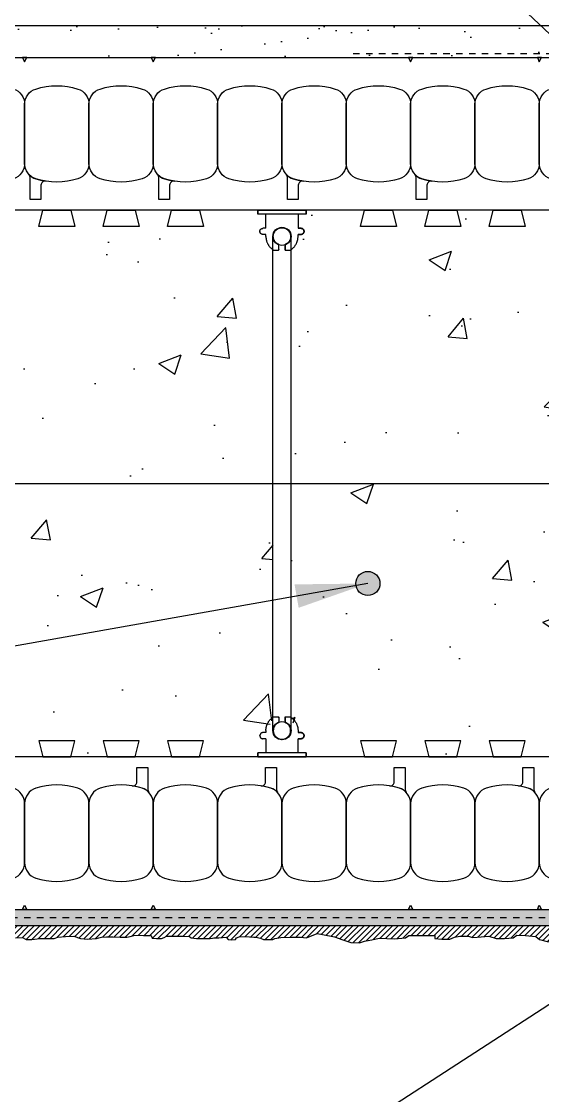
# Model space of a CAD drawing. Header units: inches. Extents: x 2880.3 to 2936.4, y 452.5 to 521.7.
# Drawn here: x 2898.82 to 2906.91, y 496.26 to 512.97 of the extents above; entities that cross this region are included whole.
import ezdxf

# ---------------------------------------------------------------- set-up
doc = ezdxf.new("R2010")
doc.units = ezdxf.units.IN
doc.header["$LTSCALE"] = 0.5
doc.header["$MEASUREMENT"] = 0
doc.linetypes.add('DASHED2', pattern=[0.375, 0.25, -0.125])
doc.layers.get('0').update_dxf_attribs({"linetype": 'CONTINUOUS'})
for name, color, linetype in [('HATCH', 12, 'CONTINUOUS'), ('line25', 2, 'CONTINUOUS'), ('LINE50', 5, 'CONTINUOUS'), ('LINE65', 3, 'CONTINUOUS'), ('LINE9', 9, 'CONTINUOUS'), ('TEXT', 4, 'CONTINUOUS'), ('Web_Edge', 9, 'CONTINUOUS')]:
    doc.layers.add(name, color=color, linetype=linetype)
doc.styles.add('DIM', font='romans.shx', dxfattribs={"width": 0.7})
doc.dimstyles.new('ext_12', dxfattribs={"dimscale": 12, "dimtxt": 0.09375, "dimasz": 0.09375, "dimexe": 0.09375, "dimexo": 0.0625, "dimgap": 0.0625, "dimtad": 1, "dimdec": 1, "dimzin": 3, "dimdsep": 46, "dimlunit": 4, "dimtxsty": 'DIM', "dimcen": 0.09, "dimdle": 0.09375, "dimclrt": 4, "dimadec": 0, "dimazin": 0, "dimtfac": 1, "dimtdec": 1, "dimtmove": 2, "dimatfit": 3, "dimfxl": 0, "dimfrac": 2, "dimtolj": 1, "dimtzin": 0, "dimarcsym": 0})

# ---------------------------------------------------------------- blocks, each defined once
blk = doc.blocks.new('Connector')
blk.add_point((0.271, 0))
at = {"layer": 'LINE9'}
for p, q in [((0, 0.375), (0, -0.375)), ((0.062, -0.375), (0.062, 0.375)), ((0.281, 0.25), (0.062, 0.25))]:
    blk.add_line(p, q, dxfattribs=at)
for points, weights in [([(0.007, 0.375), (0.004, 0.375), (0, 0.375)], [1, 0.972587069138, 0.950305488115]), ([(0.327, 0.343), (0.308, 0.343), (0.281, 0.317), (0.281, 0.297)], [1, 0.85355339, 0.85355339, 1]), ([(0.328, 0.343), (0.327, 0.343), (0.327, 0.343)], [1, 0.70710678, 1]), ([(0.375, 0.297), (0.375, 0.317), (0.348, 0.343), (0.329, 0.343)], [1, 0.85355339, 0.85355339, 1]), ([(0.406, 0.25), (0.546, 0.25), (0.619, 0.131)], [0.958404415409, 0.794674173519, 0.864651571113]), ([(0.619, 0.052), (0.612, 0.049), (0.604, 0.049)], [0.83615024178, 0.892081430621, 1]), ([(0.619, -0.131), (0.546, -0.25), (0.406, -0.25)], [0.864651574428, 0.794674169686, 0.958404415195]), ([(0.604, -0.049), (0.612, -0.049), (0.619, -0.052)], [1, 0.89208144177, 0.836150253337]), ([(0.281, -0.297), (0.281, -0.317), (0.308, -0.343), (0.327, -0.343)], [1, 0.85355339, 0.85355339, 1]), ([(0.327, -0.343), (0.281, -0.343), (0.281, -0.297)], [1, 0.70710678, 1]), ([(0.329, -0.343), (0.348, -0.343), (0.375, -0.317), (0.375, -0.297)], [1, 0.85355339, 0.85355339, 1]), ([(0.375, -0.297), (0.375, -0.343), (0.329, -0.343)], [1, 0.70710678, 1]), ([(0, -0.375), (0.004, -0.375), (0.007, -0.375)], [0.950305488115, 0.972587069138, 1])]:
    blk.add_rational_spline(points, weights, degree=2, dxfattribs=at)
for points, degree in [([(0, 0.375), (0.002, 0.375), (0.005, 0.375), (0.007, 0.375)], 3), ([(0.007, 0.375), (0.021, 0.375), (0.051, 0.375), (0.062, 0.375), (0.062, 0.375)], 3), ([(0.327, 0.343), (0.327, 0.343), (0.328, 0.343), (0.328, 0.343)], 3), ([(0.328, 0.343), (0.329, 0.343), (0.329, 0.343), (0.329, 0.343)], 3), ([(0.281, 0.25), (0.281, 0.297)], 1), ([(0.375, 0.25), (0.375, 0.297)], 1), ([(0.406, 0.25), (0.375, 0.25)], 1), ([(0.604, 0.049), (0.532, 0.049)], 1), ([(0.604, 0.049), (0.609, 0.049), (0.614, 0.05), (0.619, 0.052)], 3), ([(0.619, 0.131), (0.619, 0.052)], 1), ([(0.532, -0.049), (0.604, -0.049)], 1), ([(0.604, -0.049), (0.58, -0.049), (0.556, -0.049), (0.532, -0.049)], 3), ([(0.619, -0.052), (0.614, -0.05), (0.609, -0.049), (0.604, -0.049)], 3), ([(0.619, -0.052), (0.619, -0.131)], 1), ([(0.062, -0.25), (0.281, -0.25)], 1), ([(0.281, -0.297), (0.281, -0.25)], 1), ([(0.281, -0.25), (0.281, -0.297)], 1), ([(0.375, -0.25), (0.375, -0.297)], 1), ([(0.375, -0.297), (0.375, -0.25)], 1), ([(0.406, -0.25), (0.375, -0.25)], 1), ([(0.007, -0.375), (0.005, -0.375), (0.002, -0.375), (0, -0.375)], 3), ([(0.062, -0.375), (0.062, -0.375), (0.051, -0.375), (0.021, -0.375), (0.007, -0.375)], 3), ([(0.328, -0.343), (0.328, -0.343), (0.327, -0.343), (0.327, -0.343)], 3), ([(0.329, -0.343), (0.329, -0.343), (0.329, -0.343), (0.328, -0.343)], 3)]:
    blk.add_open_spline(points, degree=degree, dxfattribs=at)
for points, weights, knots in [([(0.062, 0.375), (0.062, 0.375), (0.046, 0.375), (0.03, 0.375), (0.007, 0.375)], [0.868718858569, 0.861102746415, 1, 0.861102734288, 0.868718859898], [0, 0, 0, 0.5, 0.5, 1, 1, 1]), ([(0.532, 0.049), (0.472, 0.203), (0.333, 0.113), (0.157, 0), (0.333, -0.113), (0.472, -0.203), (0.532, -0.049)], [0.899508922286, 0.599718215298, 1, 0.54226024, 1, 0.599718224335, 0.899508908749], [0, 0, 0, 0.318112, 0.318112, 0.681888, 0.681888, 1, 1, 1]), ([(0.007, -0.375), (0.03, -0.375), (0.046, -0.375), (0.062, -0.375), (0.062, -0.375)], [0.868718859319, 0.861102739573, 1, 0.861102742958, 0.868718858948], [0, 0, 0, 0.5, 0.5, 1, 1, 1])]:
    blk.add_rational_spline(points, weights, degree=2, knots=knots, dxfattribs=at)
for points in [[(0.406, 0.25), (0.406, 0.25), (0.406, 0.25), (0.406, 0.25), (0.406, 0.25), (0.406, 0.25), (0.406, 0.25)], [(0.406, 0.25), (0.406, 0.25), (0.406, 0.25), (0.406, 0.25), (0.406, 0.25), (0.406, 0.25), (0.406, 0.25)], [(0.406, 0.25), (0.406, 0.25), (0.406, 0.25), (0.406, 0.25), (0.406, 0.25), (0.406, 0.25), (0.406, 0.25)], [(0.406, 0.25), (0.406, 0.25), (0.406, 0.25), (0.406, 0.25), (0.406, 0.25), (0.406, 0.25), (0.406, 0.25)], [(0.406, 0.25), (0.406, 0.25), (0.406, 0.25), (0.406, 0.25), (0.406, 0.25), (0.406, 0.25), (0.406, 0.25)], [(0.406, 0.25), (0.406, 0.25), (0.406, 0.25), (0.406, 0.25), (0.406, 0.25), (0.406, 0.25), (0.406, 0.25)], [(0.406, 0.25), (0.406, 0.25), (0.406, 0.25), (0.406, 0.25), (0.406, 0.25), (0.406, 0.25), (0.406, 0.25)], [(0.406, 0.25), (0.406, 0.25), (0.406, 0.25), (0.406, 0.25), (0.406, 0.25), (0.406, 0.25), (0.406, 0.25)], [(0.406, 0.25), (0.406, 0.25), (0.406, 0.25), (0.406, 0.25), (0.406, 0.25), (0.406, 0.25), (0.406, 0.25)], [(0.406, 0.25), (0.406, 0.25), (0.406, 0.25), (0.406, 0.25), (0.406, 0.25), (0.406, 0.25), (0.406, 0.25)], [(0.406, 0.25), (0.406, 0.25), (0.406, 0.25), (0.406, 0.25), (0.406, 0.25), (0.406, 0.25), (0.406, 0.25)], [(0.406, 0.25), (0.406, 0.25), (0.406, 0.25), (0.406, 0.25), (0.406, 0.25), (0.406, 0.25), (0.406, 0.25)], [(0.406, 0.25), (0.406, 0.25), (0.406, 0.25), (0.406, 0.25), (0.406, 0.25), (0.406, 0.25), (0.406, 0.25)], [(0.406, 0.25), (0.406, 0.25), (0.406, 0.25), (0.406, 0.25), (0.406, 0.25), (0.406, 0.25), (0.406, 0.25)], [(0.406, 0.25), (0.406, 0.25), (0.406, 0.25), (0.406, 0.25), (0.406, 0.25), (0.406, 0.25), (0.406, 0.25)], [(0.406, 0.25), (0.406, 0.25), (0.406, 0.25), (0.406, 0.25), (0.406, 0.25), (0.406, 0.25), (0.406, 0.25)], [(0.406, 0.25), (0.406, 0.25), (0.406, 0.25), (0.406, 0.25), (0.406, 0.25), (0.406, 0.25), (0.406, 0.25)], [(0.406, 0.25), (0.406, 0.25), (0.406, 0.25), (0.406, 0.25), (0.406, 0.25), (0.406, 0.25), (0.406, 0.25)], [(0.406, 0.25), (0.406, 0.25), (0.406, 0.25), (0.406, 0.25), (0.406, 0.25), (0.406, 0.25), (0.406, 0.25)], [(0.406, 0.25), (0.406, 0.25), (0.406, 0.25), (0.406, 0.25), (0.406, 0.25), (0.406, 0.25), (0.406, 0.25)], [(0.406, 0.25), (0.406, 0.25), (0.406, 0.25), (0.406, 0.25), (0.406, 0.25), (0.406, 0.25), (0.406, 0.25)], [(0.406, 0.25), (0.406, 0.25), (0.406, 0.25), (0.406, 0.25), (0.406, 0.25), (0.406, 0.25), (0.406, 0.25)], [(0.406, 0.25), (0.406, 0.25), (0.406, 0.25), (0.406, 0.25), (0.406, 0.25), (0.406, 0.25), (0.406, 0.25)], [(0.406, 0.25), (0.406, 0.25), (0.406, 0.25), (0.406, 0.25), (0.406, 0.25), (0.406, 0.25), (0.406, 0.25)], [(0.532, 0.049), (0.532, 0.049), (0.532, 0.049), (0.532, 0.049), (0.532, 0.049), (0.532, 0.049), (0.532, 0.049)], [(0.532, 0.049), (0.532, 0.049), (0.532, 0.049), (0.532, 0.049), (0.532, 0.049), (0.532, 0.049), (0.532, 0.049)], [(0.532, 0.049), (0.532, 0.049), (0.532, 0.049), (0.532, 0.049), (0.532, 0.049), (0.532, 0.049), (0.532, 0.049)], [(0.532, 0.049), (0.532, 0.049), (0.532, 0.049), (0.532, 0.049), (0.532, 0.049), (0.532, 0.049), (0.532, 0.049)], [(0.532, 0.049), (0.532, 0.049), (0.532, 0.049), (0.532, 0.049), (0.532, 0.049), (0.532, 0.049), (0.532, 0.049)], [(0.532, 0.049), (0.532, 0.049), (0.532, 0.049), (0.532, 0.049), (0.532, 0.049), (0.532, 0.049), (0.532, 0.049)], [(0.532, 0.049), (0.532, 0.049), (0.532, 0.049), (0.532, 0.049), (0.532, 0.049), (0.532, 0.049), (0.532, 0.049)], [(0.532, 0.049), (0.532, 0.049), (0.532, 0.049), (0.532, 0.049), (0.532, 0.049), (0.532, 0.049), (0.532, 0.049)], [(0.532, 0.049), (0.532, 0.049), (0.532, 0.049), (0.532, 0.049), (0.532, 0.049), (0.532, 0.049), (0.532, 0.049)], [(0.532, 0.049), (0.532, 0.049), (0.532, 0.049), (0.532, 0.049), (0.532, 0.049), (0.532, 0.049), (0.532, 0.049)], [(0.604, 0.049), (0.604, 0.049), (0.604, 0.049), (0.604, 0.049), (0.604, 0.049), (0.604, 0.049), (0.604, 0.049)], [(0.604, 0.049), (0.604, 0.049), (0.604, 0.049), (0.604, 0.049), (0.604, 0.049), (0.604, 0.049), (0.604, 0.049)], [(0.604, 0.049), (0.604, 0.049), (0.604, 0.049), (0.604, 0.049), (0.604, 0.049), (0.604, 0.049), (0.604, 0.049)], [(0.604, 0.049), (0.604, 0.049), (0.604, 0.049), (0.604, 0.049), (0.604, 0.049), (0.604, 0.049), (0.604, 0.049)], [(0.619, 0.131), (0.619, 0.131), (0.619, 0.131), (0.619, 0.131), (0.619, 0.131), (0.619, 0.131), (0.619, 0.131)], [(0.619, 0.131), (0.619, 0.131), (0.619, 0.131), (0.619, 0.131), (0.619, 0.131), (0.619, 0.131), (0.619, 0.131)], [(0.619, 0.131), (0.619, 0.131), (0.619, 0.131), (0.619, 0.131), (0.619, 0.131), (0.619, 0.131), (0.619, 0.131)], [(0.619, 0.131), (0.619, 0.131), (0.619, 0.131), (0.619, 0.131), (0.619, 0.131), (0.619, 0.131), (0.619, 0.131)], [(0.532, -0.049), (0.532, -0.049), (0.532, -0.049), (0.532, -0.049), (0.532, -0.049), (0.532, -0.049), (0.532, -0.049)], [(0.532, -0.049), (0.532, -0.049), (0.532, -0.049), (0.532, -0.049), (0.532, -0.049), (0.532, -0.049), (0.532, -0.049)], [(0.532, -0.049), (0.532, -0.049), (0.532, -0.049), (0.532, -0.049), (0.532, -0.049), (0.532, -0.049), (0.532, -0.049)], [(0.532, -0.049), (0.532, -0.049), (0.532, -0.049), (0.532, -0.049), (0.532, -0.049), (0.532, -0.049), (0.532, -0.049)], [(0.604, -0.049), (0.604, -0.049), (0.604, -0.049), (0.604, -0.049), (0.604, -0.049), (0.604, -0.049), (0.604, -0.049)], [(0.604, -0.049), (0.604, -0.049), (0.604, -0.049), (0.604, -0.049), (0.604, -0.049), (0.604, -0.049), (0.604, -0.049)], [(0.604, -0.049), (0.604, -0.049), (0.604, -0.049), (0.604, -0.049), (0.604, -0.049), (0.604, -0.049), (0.604, -0.049)], [(0.604, -0.049), (0.604, -0.049), (0.604, -0.049), (0.604, -0.049), (0.604, -0.049), (0.604, -0.049), (0.604, -0.049)], [(0.604, -0.049), (0.604, -0.049), (0.604, -0.049), (0.604, -0.049), (0.604, -0.049), (0.604, -0.049), (0.604, -0.049)], [(0.604, -0.049), (0.604, -0.049), (0.604, -0.049), (0.604, -0.049), (0.604, -0.049), (0.604, -0.049), (0.604, -0.049)], [(0.604, -0.049), (0.604, -0.049), (0.604, -0.049), (0.604, -0.049), (0.604, -0.049), (0.604, -0.049), (0.604, -0.049)], [(0.604, -0.049), (0.604, -0.049), (0.604, -0.049), (0.604, -0.049), (0.604, -0.049), (0.604, -0.049), (0.604, -0.049)], [(0.619, -0.131), (0.619, -0.131), (0.619, -0.131), (0.619, -0.131), (0.619, -0.131), (0.619, -0.131), (0.619, -0.131)], [(0.619, -0.131), (0.619, -0.131), (0.619, -0.131), (0.619, -0.131), (0.619, -0.131), (0.619, -0.131), (0.619, -0.131)], [(0.619, -0.131), (0.619, -0.131), (0.619, -0.131), (0.619, -0.131), (0.619, -0.131), (0.619, -0.131), (0.619, -0.131)], [(0.619, -0.131), (0.619, -0.131), (0.619, -0.131), (0.619, -0.131), (0.619, -0.131), (0.619, -0.131), (0.619, -0.131)], [(0.406, -0.25), (0.406, -0.25), (0.406, -0.25), (0.406, -0.25), (0.406, -0.25), (0.406, -0.25), (0.406, -0.25)], [(0.406, -0.25), (0.406, -0.25), (0.406, -0.25), (0.406, -0.25), (0.406, -0.25), (0.406, -0.25), (0.406, -0.25)], [(0.406, -0.25), (0.406, -0.25), (0.406, -0.25), (0.406, -0.25), (0.406, -0.25), (0.406, -0.25), (0.406, -0.25)], [(0.406, -0.25), (0.406, -0.25), (0.406, -0.25), (0.406, -0.25), (0.406, -0.25), (0.406, -0.25), (0.406, -0.25)], [(0.406, -0.25), (0.406, -0.25), (0.406, -0.25), (0.406, -0.25), (0.406, -0.25), (0.406, -0.25), (0.406, -0.25)], [(0.406, -0.25), (0.406, -0.25), (0.406, -0.25), (0.406, -0.25), (0.406, -0.25), (0.406, -0.25), (0.406, -0.25)], [(0.406, -0.25), (0.406, -0.25), (0.406, -0.25), (0.406, -0.25), (0.406, -0.25), (0.406, -0.25), (0.406, -0.25)], [(0.406, -0.25), (0.406, -0.25), (0.406, -0.25), (0.406, -0.25), (0.406, -0.25), (0.406, -0.25), (0.406, -0.25)], [(0.406, -0.25), (0.406, -0.25), (0.406, -0.25), (0.406, -0.25), (0.406, -0.25), (0.406, -0.25), (0.406, -0.25)], [(0.406, -0.25), (0.406, -0.25), (0.406, -0.25), (0.406, -0.25), (0.406, -0.25), (0.406, -0.25), (0.406, -0.25)], [(0.406, -0.25), (0.406, -0.25), (0.406, -0.25), (0.406, -0.25), (0.406, -0.25), (0.406, -0.25), (0.406, -0.25)]]:
    blk.add_open_spline(points, degree=3, knots=[0, 0, 0, 0, 1, 1, 1, 1, 1, 1, 1], dxfattribs=at)

msp = doc.modelspace()

# ---------------------------------------------------------------- hatches: boundary and pattern name
at = {"layer": 'HATCH'}
h = msp.add_hatch(dxfattribs=at)
h.set_pattern_fill('AR-SAND', color=256, scale=0.5)
h.set_pattern_definition([(37.5, (7.7335, 3.34206), (-0.03149668, 0.96341188), [0, -0.76, 0, -0.85, 0, -0.8125]), (7.5, (7.7335, 3.342), (0.88488835, 1.41107303), [0, -0.41, 0, -0.685, 0, -0.2625]), (327.5, (7.1185, 3.34206), (1.55707093, 0.00282953), [0, -0.25, 0, -0.9, 0, -1.175]), (317.5, (7.1185, 3.342), (1.5030633, 0.4388378), [0, -0.125, 0, -0.59, 0, -0.675])])
h.paths.add_polyline_path([(2915.015, 512.907), (2891.255, 512.907), (2891.255, 512.407), (2914.734, 512.407), (2915.015, 512.407)])
h.paths.add_polyline_path([(2915.515, 512.907), (2915.015, 512.907), (2915.015, 508.918), (2915.015, 506.032), (2915.515, 506.032)])
h = msp.add_hatch(dxfattribs=at)
h.set_pattern_fill('AR-CONC', color=256, scale=0.5)
h.set_pattern_definition([(50, (0, 0), (3.586301, -0.3137607), [0.375, -4.125]), (355, (0, 0), (-0.6937567, 3.7609607), [0.3, -3.3]), (100.45144, (0.299, -0.026), (2.8925442, 3.4472), [0.318701, -3.5057106]), (46.1842, (0, 1), (5.3362067, -0.8275964), [0.5625, -6.1875]), (96.63564, (0.4447, 0.931), (4.67331, 4.870593), [0.478052, -5.258569]), (351.18416, (0, 1), (4.67331, 4.870593), [0.45, -4.95]), (21, (0.5, 0.75), (2.9845353, -2.0130945), [0.375, -4.125]), (326, (0.5, 0.75), (1.2165767, 3.62575), [0.3, -3.3]), (71.45144, (0.7487, 0.5822), (4.201112, 1.6126558), [0.318701, -3.5057106]), (37.5, (0, 0), (0.0607993, 1.66446927), [0, -3.26, 0, -3.35, 0, -3.3125]), (7.5, (0, 0), (1.3153477, 1.9720586), [0, -1.91, 0, -3.185, 0, -1.2625]), (327.5, (-1.115, 0), (2.6691122, -0.11277436), [0, -1.25, 0, -3.9, 0, -5.175]), (317.5, (-1.615, 0), (2.9159308, 0.500525), [0, -1.625, 0, -2.59, 0, -3.675])])
h.paths.add_polyline_path([(2891.255, 510.032), (2894.489, 510.025), (2894.733, 509.413), (2894.724, 502.145), (2894.489, 501.532), (2891.255, 501.532), (2891.255, 504.907), (2892.255, 505.907), (2890.255, 505.907), (2891.255, 506.907)])
h.paths.add_polyline_path([(2895.239, 510.025), (2902.489, 510.025), (2902.733, 509.413), (2902.724, 502.145), (2902.489, 501.532), (2895.239, 501.532), (2895.005, 502.145), (2895.005, 509.42)])
h.paths.add_polyline_path([(2903.239, 510.025), (2910.489, 510.025), (2910.733, 509.413), (2910.724, 502.145), (2910.489, 501.532), (2903.239, 501.532), (2903.005, 502.145), (2903.005, 509.42)])
h.paths.add_polyline_path([(2911.239, 510.025), (2914.734, 510.025), (2914.734, 501.532), (2911.239, 501.532), (2911.005, 502.145), (2911.005, 509.42)])
h = msp.add_hatch(dxfattribs=at)
h.set_pattern_fill('AR-SAND', color=256, scale=0.05)
h.set_pattern_definition([(37.5, (228.41629, -0.15325), (-0.003149668, 0.0963411885), [0, -0.076, 0, -0.085, 0, -0.08125]), (7.5, (228.41629, -0.15325), (0.088488835, 0.141107303), [0, -0.041, 0, -0.0685, 0, -0.02625]), (327.5, (228.35479, -0.15325), (0.155707093, 0.0002829527), [0, -0.025, 0, -0.09, 0, -0.1175]), (317.5, (228.35479, -0.15325), (0.15030633, 0.043883778), [0, -0.0125, 0, -0.059, 0, -0.0675])])
h.paths.add_polyline_path([(2914.484, 499.157), (2910.388, 499.157), (2910.388, 499.032), (2914.484, 499.032)])
h.paths.add_polyline_path([(2914.734, 497.182), (2914.484, 497.182), (2914.484, 501.532), (2914.734, 501.532)])
h.paths.add_polyline_path([(2910.388, 497.432), (2914.734, 497.432), (2914.734, 497.182), (2910.388, 497.182)])
h.paths.add_polyline_path([(2910.138, 498.907), (2910.388, 498.907), (2910.388, 497.182), (2910.138, 497.182)])
h.paths.add_polyline_path([(2891.255, 499.157), (2910.388, 499.157), (2910.388, 498.907), (2891.255, 498.907)])
h.paths.add_polyline_path([(2914.484, 497.432), (2914.734, 497.432), (2914.734, 497.182), (2914.484, 497.182)], flags=16)
h = msp.add_hatch(dxfattribs=at)
h.set_pattern_fill('ANSI31', color=256, scale=0.5)
h.set_pattern_definition([(45, (11.965965, 23.35389), (-0.0441941738, 0.0441941738), [])])
h.paths.add_polyline_path([(2891.255, 498.721), (2891.309, 498.725), (2891.392, 498.732), (2891.734, 498.732), (2891.795, 498.717), (2891.91, 498.714), (2891.982, 498.725), (2892.044, 498.735), (2892.148, 498.717), (2892.263, 498.703), (2892.396, 498.703), (2892.483, 498.714), (2892.58, 498.735), (2892.674, 498.739), (2892.778, 498.739), (2892.832, 498.732), (2892.915, 498.728), (2892.994, 498.707), (2893.095, 498.703), (2893.163, 498.728), (2893.246, 498.746), (2893.345, 498.75), (2893.442, 498.714), (2893.518, 498.699), (2893.608, 498.699), (2893.662, 498.703), (2893.68, 498.703), (2893.759, 498.71), (2893.784, 498.724), (2893.792, 498.728), (2893.867, 498.728), (2893.91, 498.714), (2893.918, 498.692), (2893.961, 498.688), (2894.015, 498.692), (2894.087, 498.692), (2894.123, 498.696), (2894.13, 498.706), (2894.141, 498.714), (2894.159, 498.724), (2894.288, 498.724), (2894.357, 498.699), (2894.443, 498.699), (2894.461, 498.714), (2894.49, 498.728), (2894.515, 498.739), (2894.605, 498.746), (2894.666, 498.75), (2894.702, 498.739), (2894.728, 498.735), (2894.774, 498.724), (2894.832, 498.724), (2894.933, 498.721), (2894.962, 498.728), (2895.008, 498.739), (2895.026, 498.739), (2895.145, 498.728), (2895.239, 498.724), (2895.277, 498.699), (2895.396, 498.703), (2895.475, 498.724), (2895.565, 498.724), (2895.644, 498.721), (2895.738, 498.721), (2895.785, 498.71), (2895.918, 498.714), (2895.961, 498.746), (2896.026, 498.757), (2896.152, 498.757), (2896.22, 498.746), (2896.278, 498.739), (2896.353, 498.739), (2896.433, 498.75), (2896.508, 498.728), (2896.685, 498.728), (2896.749, 498.75), (2896.868, 498.75), (2896.944, 498.735), (2897.117, 498.735), (2897.173, 498.732), (2897.223, 498.721), (2897.392, 498.717), (2897.493, 498.706), (2897.644, 498.692), (2897.734, 498.692), (2897.842, 498.696), (2897.979, 498.746), (2898.062, 498.75), (2898.231, 498.746), (2898.328, 498.703), (2898.443, 498.696), (2898.515, 498.696), (2898.584, 498.706), (2898.652, 498.714), (2898.721, 498.717), (2898.829, 498.721), (2898.886, 498.688), (2898.976, 498.688), (2899.098, 498.706), (2899.325, 498.706), (2899.379, 498.724), (2899.501, 498.735), (2899.631, 498.739), (2899.735, 498.703), (2899.839, 498.696), (2899.98, 498.703), (2900.016, 498.717), (2900.059, 498.728), (2900.138, 498.732), (2900.235, 498.732), (2900.347, 498.724), (2900.451, 498.724), (2900.505, 498.735), (2900.559, 498.753), (2900.628, 498.757), (2900.714, 498.753), (2900.829, 498.753), (2900.844, 498.71), (2900.916, 498.703), (2900.991, 498.703), (2901.031, 498.721), (2901.071, 498.739), (2901.128, 498.742), (2901.258, 498.742), (2901.344, 498.739), (2901.427, 498.735), (2901.451, 498.714), (2901.534, 498.703), (2901.75, 498.703), (2901.783, 498.71), (2901.826, 498.717), (2901.883, 498.717), (2901.995, 498.728), (2902.027, 498.692), (2902.078, 498.685), (2902.143, 498.688), (2902.157, 498.714), (2902.197, 498.732), (2902.294, 498.735), (2902.427, 498.724), (2902.459, 498.724), (2902.528, 498.71), (2902.575, 498.692), (2902.722, 498.692), (2902.755, 498.706), (2902.848, 498.721), (2903.021, 498.724), (2903.154, 498.724), (2903.244, 498.717), (2903.413, 498.782), (2903.493, 498.768), (2903.68, 498.732), (2903.809, 498.685), (2903.932, 498.645), (2904.069, 498.638), (2904.148, 498.663), (2904.259, 498.685), (2904.377, 498.71), (2904.611, 498.699), (2904.784, 498.714), (2904.835, 498.75), (2905.007, 498.75), (2905.238, 498.753), (2905.238, 498.703), (2905.349, 498.696), (2905.472, 498.696), (2905.547, 498.728), (2905.627, 498.739), (2905.763, 498.739), (2905.825, 498.721), (2905.897, 498.728), (2906.077, 498.743), (2906.195, 498.703), (2906.321, 498.703), (2906.455, 498.717), (2906.512, 498.757), (2906.65, 498.75), (2906.809, 498.735), (2906.866, 498.692), (2907.007, 498.656), (2907.176, 498.667), (2907.266, 498.692), (2907.352, 498.706), (2907.468, 498.71), (2907.547, 498.71), (2907.63, 498.728), (2907.673, 498.746), (2907.785, 498.742), (2907.896, 498.71), (2908.008, 498.703), (2908.082, 498.685), (2908.154, 498.739), (2908.24, 498.746), (2908.37, 498.728), (2908.456, 498.696), (2908.568, 498.685), (2908.672, 498.732), (2908.734, 498.75), (2908.87, 498.746), (2908.957, 498.728), (2908.996, 498.678), (2909.097, 498.678), (2909.173, 498.685), (2909.331, 498.67), (2909.4, 498.71), (2909.562, 498.71), (2909.619, 498.742), (2909.832, 498.757), (2909.882, 498.742), (2909.976, 498.739), (2909.976, 498.67), (2909.943, 498.66), (2909.929, 498.645), (2909.936, 498.595), (2909.947, 498.541), (2909.983, 498.444), (2910.001, 498.426), (2909.961, 498.328), (2909.936, 498.289), (2909.915, 498.206), (2909.922, 498.141), (2909.908, 498.003), (2909.908, 497.953), (2909.916, 497.884), (2909.926, 497.816), (2909.959, 497.791), (2909.97, 497.747), (2909.977, 497.693), (2909.959, 497.647), (2909.937, 497.618), (2909.934, 497.578), (2909.952, 497.531), (2909.941, 497.456), (2909.916, 497.38), (2909.908, 497.323), (2909.93, 497.233), (2909.952, 497.218), (2909.941, 497.146), (2909.894, 497.085), (2909.908, 497.017), (2909.941, 497.013), (2910.024, 497.024), (2910.096, 496.984), (2910.186, 496.977), (2910.261, 497.006), (2910.358, 497.009), (2910.384, 497.009), (2910.492, 496.955), (2910.571, 496.984), (2910.679, 497.002), (2910.884, 496.981), (2910.913, 496.945), (2910.999, 496.945), (2911.089, 496.959), (2911.151, 496.984), (2911.183, 496.988), (2911.269, 496.991), (2911.345, 496.984), (2911.531, 496.959), (2911.61, 496.998), (2911.743, 497.006), (2911.79, 496.97), (2911.977, 496.977), (2912.175, 497.006), (2912.229, 497.006), (2912.337, 496.973), (2912.456, 496.952), (2912.618, 496.966), (2912.705, 496.973), (2912.831, 496.995), (2912.975, 496.998), (2913.075, 496.966), (2913.223, 496.962), (2913.381, 496.984), (2913.457, 497.016), (2913.583, 497.024), (2913.673, 497.009), (2913.792, 497.009), (2913.849, 496.991), (2913.99, 496.998), (2914.109, 497.042), (2914.166, 497.002), (2914.321, 496.962), (2914.493, 496.98), (2914.569, 497.002), (2914.709, 496.998), (2914.734, 497.011), (2914.769, 497.016), (2914.87, 497.013), (2914.949, 497.031), (2914.938, 497.221), (2914.899, 497.301), (2914.873, 497.373), (2914.913, 497.445), (2914.945, 497.495), (2914.953, 497.571), (2914.917, 497.646), (2914.909, 497.697), (2914.906, 497.79), (2914.92, 497.851), (2914.927, 497.891), (2914.971, 498.044), (2914.942, 498.123), (2914.902, 498.217), (2914.899, 498.328), (2914.902, 498.404), (2914.945, 498.48), (2914.963, 498.544), (2914.945, 498.652), (2914.917, 498.724), (2914.881, 498.822), (2914.902, 498.93), (2914.902, 498.991), (2914.945, 499.07), (2914.963, 499.142), (2914.924, 499.207), (2914.917, 499.261), (2914.917, 499.347), (2914.942, 499.416), (2914.945, 499.459), (2914.931, 499.524), (2914.909, 499.56), (2914.87, 499.617), (2914.884, 499.716), (2914.909, 499.763), (2914.935, 499.835), (2914.946, 499.936), (2914.938, 500.047), (2914.902, 500.076), (2914.899, 500.134), (2914.895, 500.213), (2914.931, 500.234), (2914.978, 500.278), (2914.982, 500.378), (2914.931, 500.44), (2914.902, 500.476), (2914.877, 500.544), (2914.877, 500.584), (2914.874, 500.63), (2914.841, 500.656), (2914.819, 500.677), (2914.794, 500.702), (2914.762, 500.735), (2914.742, 500.759), (2914.739, 500.766), (2914.734, 500.777), (2914.734, 497.182), (2910.138, 497.182), (2910.138, 498.907), (2891.255, 498.907)])
at = {"layer": 'LINE65'}
msp.add_hatch(color=256, dxfattribs=at).paths.add_polyline_path([(2904.386, 504.227, 1), (2904.011, 504.227, 1)])

# ---------------------------------------------------------------- linework, layer by layer
at = {"layer": 'HATCH', "color": 4, "linetype": 'DASHED2', "ltscale": 0.5}
msp.add_line((2903.971, 512.47), (2914.765, 512.47), dxfattribs=at)
at = {"layer": 'line25'}
for p, q in [((2914.734, 510.032), (2891.255, 510.032)), ((2914.484, 501.532), (2891.255, 501.532))]:
    msp.add_line(p, q, dxfattribs=at)
for points in [[(2899.583, 510.032), (2899.646, 509.782), (2899.083, 509.782), (2899.146, 510.032)], [(2900.583, 510.032), (2900.646, 509.782), (2900.083, 509.782), (2900.146, 510.032)], [(2901.583, 510.032), (2901.646, 509.782), (2901.083, 509.782), (2901.146, 510.032)], [(2904.583, 510.032), (2904.646, 509.782), (2904.083, 509.782), (2904.146, 510.032)], [(2905.583, 510.032), (2905.646, 509.782), (2905.083, 509.782), (2905.146, 510.032)], [(2906.583, 510.032), (2906.646, 509.782), (2906.083, 509.782), (2906.146, 510.032)], [(2899.583, 501.532), (2899.646, 501.782), (2899.083, 501.782), (2899.146, 501.532)], [(2900.583, 501.532), (2900.646, 501.782), (2900.083, 501.782), (2900.146, 501.532)], [(2901.583, 501.532), (2901.646, 501.782), (2901.083, 501.782), (2901.146, 501.532)], [(2904.583, 501.532), (2904.646, 501.782), (2904.083, 501.782), (2904.146, 501.532)], [(2905.583, 501.532), (2905.646, 501.782), (2905.083, 501.782), (2905.146, 501.532)], [(2906.583, 501.532), (2906.646, 501.782), (2906.083, 501.782), (2906.146, 501.532)]]:
    msp.add_lwpolyline(points, close=True, dxfattribs=at)
at = {"layer": 'LINE50'}
for p, q in [((2891.255, 512.407), (2914.734, 512.407)), ((2891.255, 499.157), (2914.484, 499.157))]:
    msp.add_line(p, q, dxfattribs=at)
at = {"layer": 'LINE50', "linetype": 'DASHED2', "ltscale": 0.5}
msp.add_line((2891.255, 499.032), (2910.201, 499.032), dxfattribs=at)
at = {"layer": 'LINE65', "flags": 128}
msp.add_lwpolyline([(2892.13, 505.782), (2911.864, 505.782)], dxfattribs=at)
at = {"layer": 'LINE65'}
msp.add_circle((2904.199, 504.227), 0.188, dxfattribs=at)
at = {"layer": 'LINE9'}
for p, q in [((2891.255, 512.907), (2915.515, 512.907)), ((2891.255, 498.907), (2910.138, 498.907))]:
    msp.add_line(p, q, dxfattribs=at)
for points in [[(2898.833, 512.407), (2898.864, 512.343), (2898.896, 512.407)], [(2900.833, 512.407), (2900.864, 512.343), (2900.896, 512.407)], [(2904.833, 512.407), (2904.864, 512.343), (2904.896, 512.407)], [(2906.833, 512.407), (2906.864, 512.343), (2906.896, 512.407)], [(2898.833, 499.157), (2898.864, 499.222), (2898.896, 499.157)], [(2900.833, 499.157), (2900.864, 499.222), (2900.896, 499.157)], [(2904.833, 499.157), (2904.864, 499.222), (2904.896, 499.157)], [(2906.833, 499.157), (2906.864, 499.222), (2906.896, 499.157)]]:
    msp.add_lwpolyline(points, close=True, dxfattribs=at)
for points in [[(2898.691, 510.521, -0.157671), (2898.037, 510.521, -0.325305), (2897.864, 510.759), (2897.864, 511.68, -0.325305), (2898.037, 511.918, -0.157671), (2898.691, 511.918, -0.325305), (2898.864, 511.68), (2898.864, 510.759, -0.325305)], [(2899.691, 510.521, -0.157671), (2899.037, 510.521, -0.325305), (2898.864, 510.759), (2898.864, 511.68, -0.325305), (2899.037, 511.918, -0.157671), (2899.691, 511.918, -0.325305), (2899.864, 511.68), (2899.864, 510.759, -0.325305)], [(2900.691, 510.521, -0.157671), (2900.037, 510.521, -0.325305), (2899.864, 510.759), (2899.864, 511.68, -0.325305), (2900.037, 511.918, -0.157671), (2900.691, 511.918, -0.325305), (2900.864, 511.68), (2900.864, 510.759, -0.325305)], [(2901.691, 510.521, -0.157671), (2901.037, 510.521, -0.325305), (2900.864, 510.759), (2900.864, 511.68, -0.325305), (2901.037, 511.918, -0.157671), (2901.691, 511.918, -0.325305), (2901.864, 511.68), (2901.864, 510.759, -0.325305)], [(2902.691, 510.521, -0.157671), (2902.037, 510.521, -0.325305), (2901.864, 510.759), (2901.864, 511.68, -0.325305), (2902.037, 511.918, -0.157671), (2902.691, 511.918, -0.325305), (2902.864, 511.68), (2902.864, 510.759, -0.325305)], [(2903.691, 510.521, -0.157671), (2903.037, 510.521, -0.325305), (2902.864, 510.759), (2902.864, 511.68, -0.325305), (2903.037, 511.918, -0.157671), (2903.691, 511.918, -0.325305), (2903.864, 511.68), (2903.864, 510.759, -0.325305)], [(2904.691, 510.521, -0.157671), (2904.037, 510.521, -0.325305), (2903.864, 510.759), (2903.864, 511.68, -0.325305), (2904.037, 511.918, -0.157671), (2904.691, 511.918, -0.325305), (2904.864, 511.68), (2904.864, 510.759, -0.325305)], [(2905.691, 510.521, -0.157671), (2905.037, 510.521, -0.325305), (2904.864, 510.759), (2904.864, 511.68, -0.325305), (2905.037, 511.918, -0.157671), (2905.691, 511.918, -0.325305), (2905.864, 511.68), (2905.864, 510.759, -0.325305)], [(2906.691, 510.521, -0.157671), (2906.037, 510.521, -0.325305), (2905.864, 510.759), (2905.864, 511.68, -0.325305), (2906.037, 511.918, -0.157671), (2906.691, 511.918, -0.325305), (2906.864, 511.68), (2906.864, 510.759, -0.325305)], [(2907.691, 510.521, -0.157671), (2907.037, 510.521, -0.325305), (2906.864, 510.759), (2906.864, 511.68, -0.325305), (2907.037, 511.918, -0.157671), (2907.691, 511.918, -0.325305), (2907.864, 511.68), (2907.864, 510.759, -0.325305)], [(2899.037, 510.521, 0.037267), (2899.191, 510.484, 0.463036), (2899.118, 510.422), (2899.118, 510.201), (2898.948, 510.201), (2898.948, 510.547, 0.189002), (2898.931, 510.589, 0.128407)], [(2901.037, 510.521, 0.037267), (2901.191, 510.484, 0.463036), (2901.118, 510.422), (2901.118, 510.201), (2900.948, 510.201), (2900.948, 510.547, 0.189002), (2900.931, 510.589, 0.128407)], [(2903.037, 510.521, 0.037267), (2903.191, 510.484, 0.463036), (2903.118, 510.422), (2903.118, 510.201), (2902.948, 510.201), (2902.948, 510.547, 0.189002), (2902.931, 510.589, 0.128407)], [(2905.037, 510.521, 0.037267), (2905.191, 510.484, 0.463036), (2905.118, 510.422), (2905.118, 510.201), (2904.948, 510.201), (2904.948, 510.547, 0.189002), (2904.931, 510.589, 0.128407)], [(2900.691, 501.043, 0.037267), (2900.538, 501.081, 0.463036), (2900.61, 501.142), (2900.61, 501.364), (2900.781, 501.364), (2900.781, 501.018, 0.189002), (2900.798, 500.975, 0.128407)], [(2902.691, 501.043, 0.037267), (2902.538, 501.081, 0.463036), (2902.61, 501.142), (2902.61, 501.364), (2902.781, 501.364), (2902.781, 501.018, 0.189002), (2902.798, 500.975, 0.128407)], [(2904.691, 501.043, 0.037267), (2904.538, 501.081, 0.463036), (2904.61, 501.142), (2904.61, 501.364), (2904.781, 501.364), (2904.781, 501.018, 0.189002), (2904.798, 500.975, 0.128407)], [(2906.691, 501.043, 0.037267), (2906.538, 501.081, 0.463036), (2906.61, 501.142), (2906.61, 501.364), (2906.781, 501.364), (2906.781, 501.018, 0.189002), (2906.798, 500.975, 0.128407)], [(2898.691, 501.043, 0.157671), (2898.037, 501.043, 0.325305), (2897.864, 500.805), (2897.864, 499.884, 0.325305), (2898.037, 499.646, 0.157671), (2898.691, 499.646, 0.325305), (2898.864, 499.884), (2898.864, 500.805, 0.325305)], [(2899.691, 501.043, 0.157671), (2899.037, 501.043, 0.325305), (2898.864, 500.805), (2898.864, 499.884, 0.325305), (2899.037, 499.646, 0.157671), (2899.691, 499.646, 0.325305), (2899.864, 499.884), (2899.864, 500.805, 0.325305)], [(2900.691, 501.043, 0.157671), (2900.037, 501.043, 0.325305), (2899.864, 500.805), (2899.864, 499.884, 0.325305), (2900.037, 499.646, 0.157671), (2900.691, 499.646, 0.325305), (2900.864, 499.884), (2900.864, 500.805, 0.325305)], [(2901.691, 501.043, 0.157671), (2901.037, 501.043, 0.325305), (2900.864, 500.805), (2900.864, 499.884, 0.325305), (2901.037, 499.646, 0.157671), (2901.691, 499.646, 0.325305), (2901.864, 499.884), (2901.864, 500.805, 0.325305)], [(2902.691, 501.043, 0.157671), (2902.037, 501.043, 0.325305), (2901.864, 500.805), (2901.864, 499.884, 0.325305), (2902.037, 499.646, 0.157671), (2902.691, 499.646, 0.325305), (2902.864, 499.884), (2902.864, 500.805, 0.325305)], [(2903.691, 501.043, 0.157671), (2903.037, 501.043, 0.325305), (2902.864, 500.805), (2902.864, 499.884, 0.325305), (2903.037, 499.646, 0.157671), (2903.691, 499.646, 0.325305), (2903.864, 499.884), (2903.864, 500.805, 0.325305)], [(2904.691, 501.043, 0.157671), (2904.037, 501.043, 0.325305), (2903.864, 500.805), (2903.864, 499.884, 0.325305), (2904.037, 499.646, 0.157671), (2904.691, 499.646, 0.325305), (2904.864, 499.884), (2904.864, 500.805, 0.325305)], [(2905.691, 501.043, 0.157671), (2905.037, 501.043, 0.325305), (2904.864, 500.805), (2904.864, 499.884, 0.325305), (2905.037, 499.646, 0.157671), (2905.691, 499.646, 0.325305), (2905.864, 499.884), (2905.864, 500.805, 0.325305)], [(2906.691, 501.043, 0.157671), (2906.037, 501.043, 0.325305), (2905.864, 500.805), (2905.864, 499.884, 0.325305), (2906.037, 499.646, 0.157671), (2906.691, 499.646, 0.325305), (2906.864, 499.884), (2906.864, 500.805, 0.325305)], [(2907.691, 501.043, 0.157671), (2907.037, 501.043, 0.325305), (2906.864, 500.805), (2906.864, 499.884, 0.325305), (2907.037, 499.646, 0.157671), (2907.691, 499.646, 0.325305), (2907.864, 499.884), (2907.864, 500.805, 0.325305)]]:
    msp.add_lwpolyline(points, format="xyb", close=True, dxfattribs=at)
msp.add_lwpolyline([(2898.721, 498.717), (2898.829, 498.721), (2898.886, 498.688), (2898.976, 498.688), (2899.098, 498.706), (2899.325, 498.706), (2899.379, 498.724), (2899.501, 498.735), (2899.631, 498.739), (2899.735, 498.703), (2899.839, 498.696), (2899.98, 498.703), (2900.016, 498.717), (2900.059, 498.728), (2900.138, 498.732), (2900.235, 498.732), (2900.347, 498.724), (2900.451, 498.724), (2900.505, 498.735), (2900.559, 498.753), (2900.628, 498.757), (2900.714, 498.753), (2900.804, 498.753), (2900.829, 498.753), (2900.844, 498.71), (2900.916, 498.703), (2900.991, 498.703), (2901.031, 498.721), (2901.071, 498.739), (2901.128, 498.742), (2901.186, 498.742), (2901.258, 498.742), (2901.344, 498.739), (2901.427, 498.735), (2901.451, 498.714), (2901.534, 498.703), (2901.606, 498.703), (2901.682, 498.703), (2901.75, 498.703), (2901.783, 498.71), (2901.804, 498.714), (2901.826, 498.717), (2901.883, 498.717), (2901.995, 498.728), (2902.027, 498.692), (2902.078, 498.685), (2902.143, 498.688), (2902.157, 498.714), (2902.197, 498.732), (2902.294, 498.735), (2902.427, 498.724), (2902.459, 498.724), (2902.528, 498.71), (2902.575, 498.692), (2902.722, 498.692), (2902.755, 498.706), (2902.848, 498.721), (2903.021, 498.724), (2903.154, 498.724), (2903.244, 498.717), (2903.413, 498.782), (2903.493, 498.768), (2903.68, 498.732), (2903.809, 498.685), (2903.932, 498.645), (2904.069, 498.638), (2904.148, 498.663), (2904.259, 498.685), (2904.377, 498.71), (2904.611, 498.699), (2904.784, 498.714), (2904.835, 498.75), (2905.007, 498.75), (2905.238, 498.753), (2905.238, 498.703), (2905.349, 498.696), (2905.472, 498.696), (2905.547, 498.728), (2905.627, 498.739), (2905.763, 498.739), (2905.825, 498.721), (2905.897, 498.728), (2906.077, 498.743), (2906.195, 498.703), (2906.321, 498.703), (2906.455, 498.717), (2906.512, 498.757), (2906.65, 498.75), (2906.809, 498.735), (2906.866, 498.692), (2907.007, 498.656)], dxfattribs=at)
at = {"layer": 'Web_Edge'}
for p, q in [((2902.724, 501.938), (2902.724, 509.626)), ((2903.005, 501.938), (2903.005, 509.626))]:
    msp.add_line(p, q, dxfattribs=at)
for centre in [(2902.864, 509.626), (2902.864, 501.938)]:
    msp.add_circle(centre, 0.141, dxfattribs=at)

# ---------------------------------------------------------------- block references
at = {"xscale": -1, "rotation": 90}
msp.add_blockref('Connector', (2902.864, 510.032), dxfattribs=at)
at = {"rotation": 90}
msp.add_blockref('Connector', (2902.864, 501.532), dxfattribs=at)

# ---------------------------------------------------------------- leaders
at = {"layer": 'TEXT'}
for points in [[(2912.797, 507.311), (2897.897, 521.412), (2894.347, 521.412)], [(2904.199, 504.227), (2888.281, 501.409), (2886.698, 501.409)], [(2913.921, 502.157), (2896.29, 490.723), (2894.707, 490.723)], [(2911.837, 498.209), (2897.6, 484.884), (2896.017, 484.884)]]:
    msp.add_leader(points, dimstyle='ext_12', override={"dimgap": 0.0625, "dimtad": 0}, dxfattribs=at)

doc.saveas('drawing.dxf')
